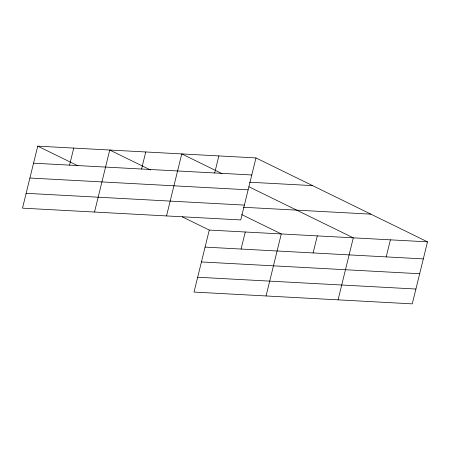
<?xml version="1.0" encoding="UTF-8"?>
<svg xmlns="http://www.w3.org/2000/svg" width="450" height="450" viewBox="0 0 450 450"><rect width="100%" height="100%" fill="white"/><g stroke="black" fill="none" stroke-linecap="round" stroke-linejoin="round"><path stroke-width="0.67" d="M37.733 146.138L22.5 208.153L240.733 219.943L255.966 157.928L37.733 146.138L77.985 165.831M69.553 165.133L73.744 148.084M94.517 212.046L109.749 150.03L150.632 170.027M141.57 169.026L145.755 151.971M166.534 215.938L181.766 153.917L222.019 173.61M214.678 172.974L218.863 155.919M182.222 216.827L209.267 230.057L194.034 292.072L412.267 303.863L427.5 241.847L255.966 157.928M241.088 249.053L245.278 232.003M266.051 295.965L281.284 233.949L241.661 214.56M313.104 252.945L317.295 235.89M338.068 299.852L353.301 237.836L248.917 186.773M386.213 256.894L390.403 239.839M33.547 163.187L251.775 174.977M249.57 182.216L312.57 185.619M29.902 178.031L248.13 189.816M26.145 193.314L244.378 205.104M243.377 207.264L370.896 214.149M209.267 230.057L427.5 241.847M205.082 247.106L423.309 258.896M201.437 261.945L419.664 273.735M197.679 277.234L415.912 289.024"/></g></svg>
